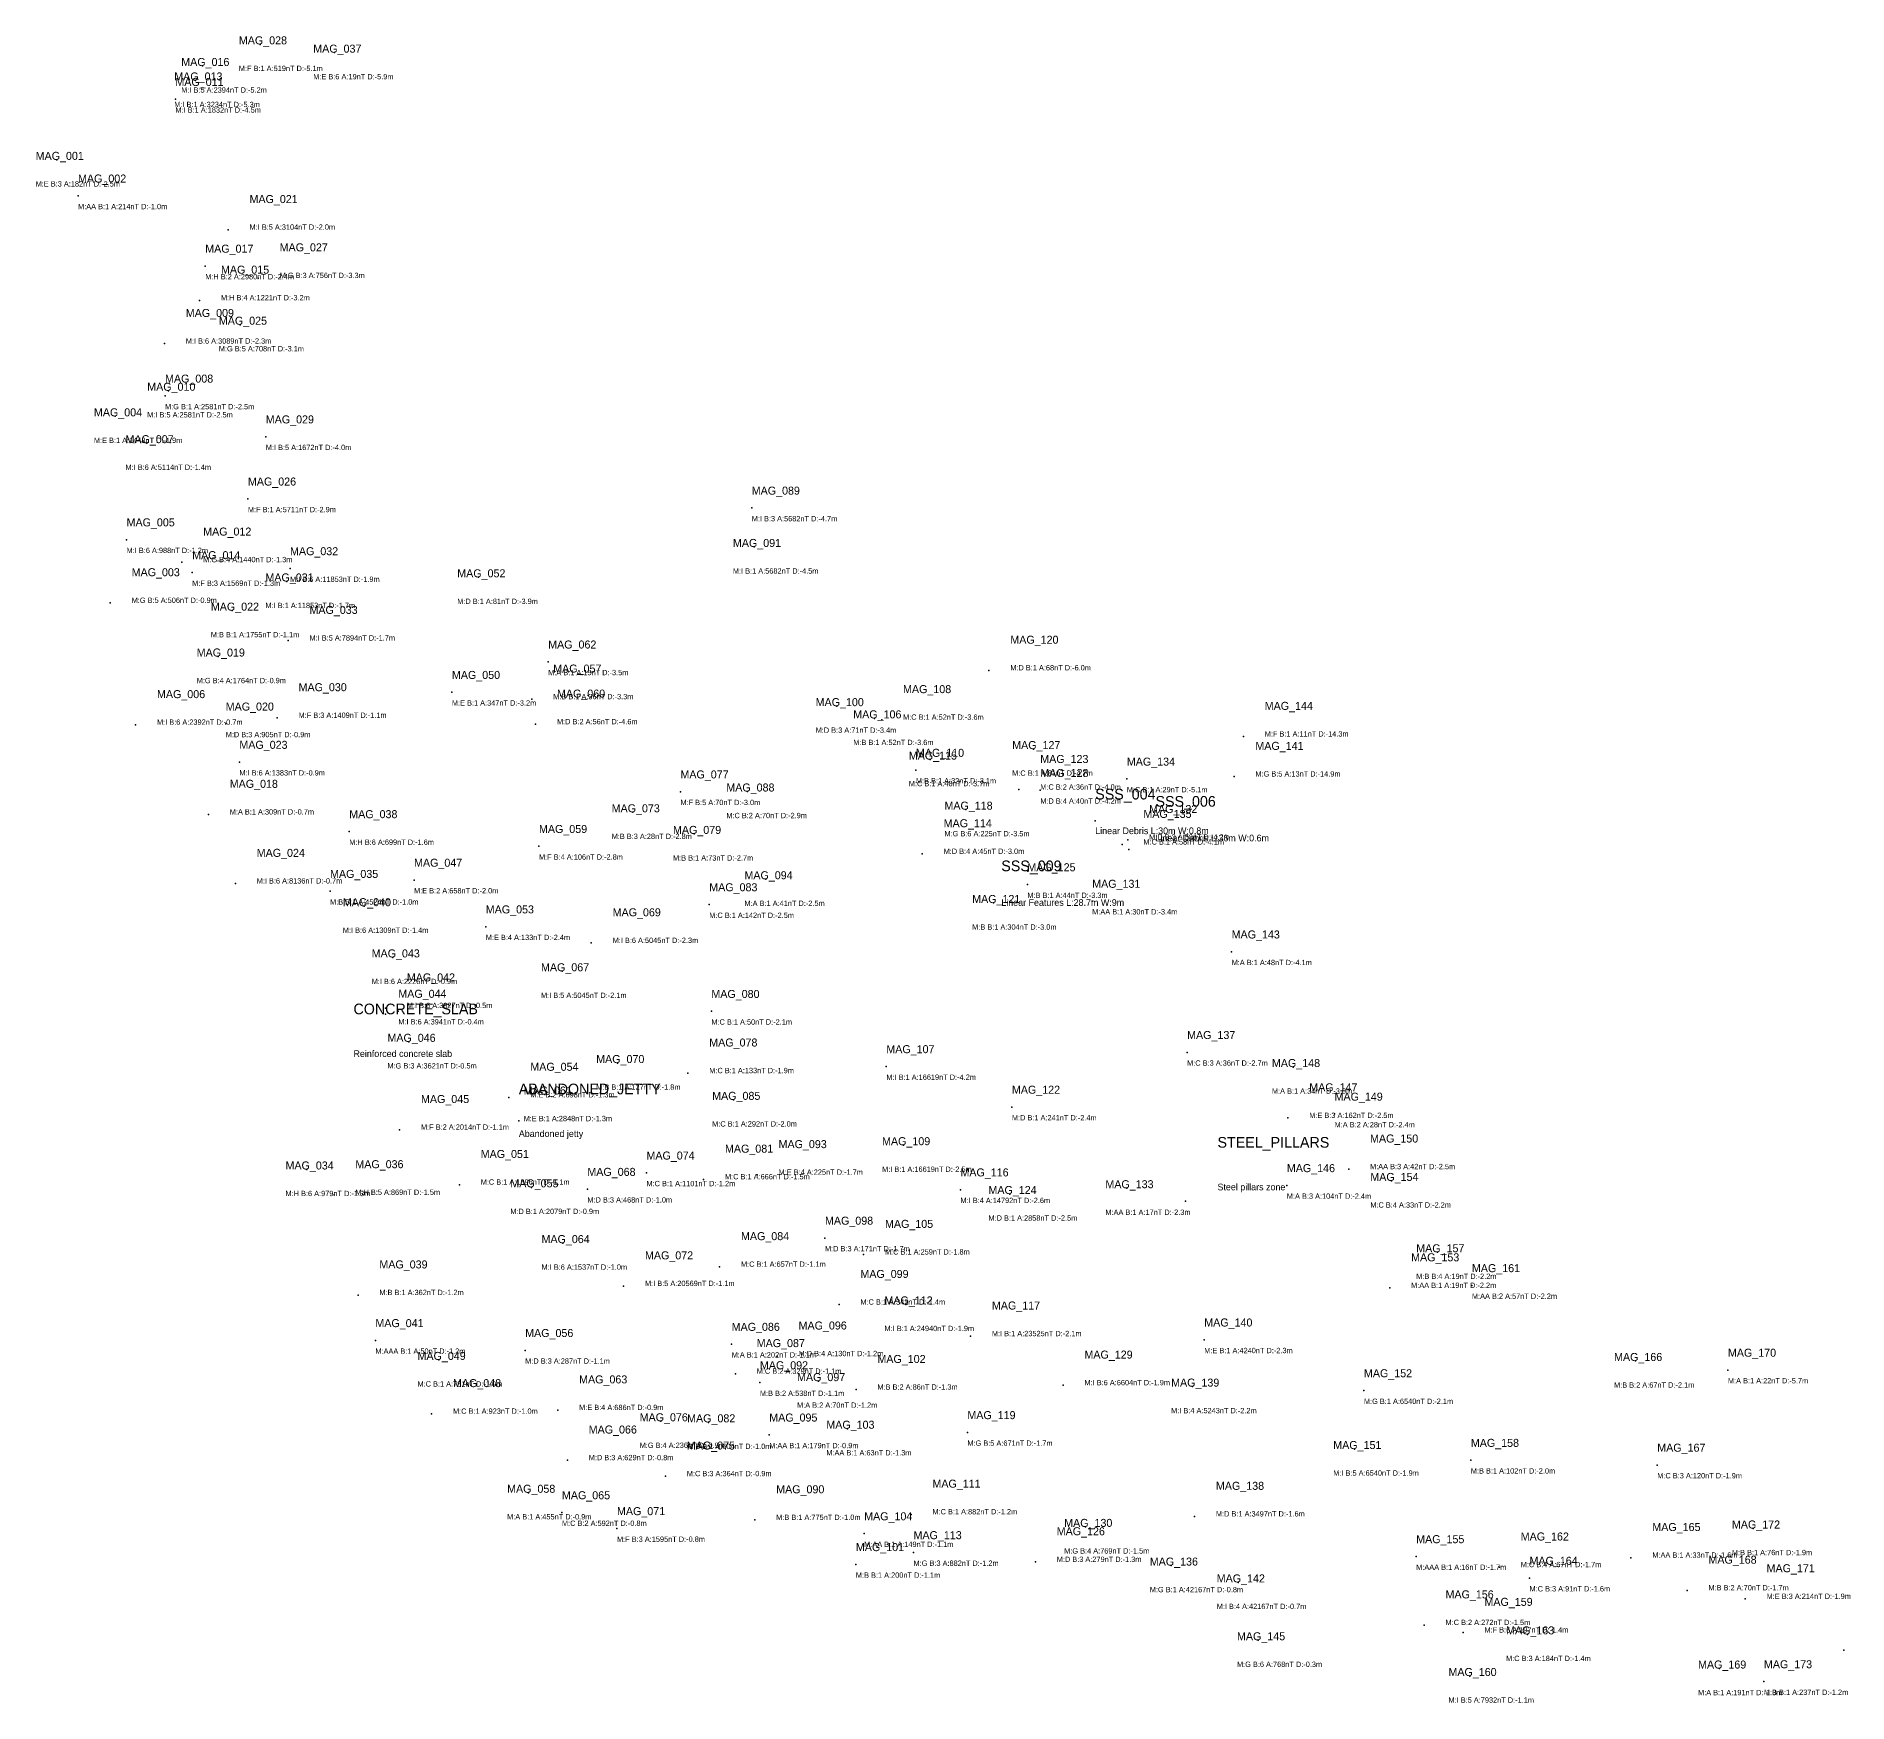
# Model space of a CAD drawing. Extents: x 536269 to 537717, y 710316 to 710987.
# Drawn here: x 536269 to 536948, y 710362 to 710987 of the extents above; entities that cross this region are included whole.
import ezdxf

# ---------------------------------------------------------------- set-up
doc = ezdxf.new("R2010")
doc.units = 0
for name, color, linetype in [('DEBRIS', 30, 'CONTINUOUS'), ('JETTY_QUAY', 2, 'CONTINUOUS'), ('NAVIGATION_BUOY', 150, 'CONTINUOUS'), ('OUTCROPPING', 140, 'CONTINUOUS'), ('SSS_TARGETS', 160, 'CONTINUOUS'), ('UNDEFINED_CONSTRUCTION', 5, 'CONTINUOUS'), ('UNDEFINED_OBJECTS', 6, 'CONTINUOUS'), ('WRECKS', 1, 'CONTINUOUS')]:
    doc.layers.add(name, color=color, linetype=linetype)

msp = doc.modelspace()

# ---------------------------------------------------------------- linework, layer by layer
at = {"layer": 'DEBRIS'}
for p in [(536380.913, 710980.525), (536276.813, 710940.325), (536284.713, 710926.825), (536302.913, 710797.925), (536323.635, 710789.479), (536327.513, 710785.625), (536434.913, 710783.825), (536296.813, 710774.225), (536342.513, 710771.325), (536461.013, 710752.125), (536626.313, 710748.925), (536424.913, 710740.725), (536454.897, 710738.11), (536569.313, 710735.525), (536340.083, 710728.867), (536359.413, 710731.125), (536456.313, 710728.725), (536583.414, 710730.939), (536586.082, 710730.401), (536306.313, 710728.525), (536721.713, 710724.125), (536604.245, 710715.491), (536643.013, 710719.425), (536345.213, 710714.525), (536598.913, 710711.525), (536718.213, 710709.125), (536510.613, 710703.425), (536535.813, 710703.525), (536637.541, 710704.215), (536645.558, 710703.967), (536678.013, 710708.225), (536333.6, 710694.9), (536492.813, 710695.725), (536617.613, 710696.725), (536457.563, 710682.975), (536515.813, 710687.625), (536676.213, 710683.625), (536678.362, 710685.452), (536601.313, 710680.125), (536542.613, 710670.625), (536640.713, 710668.625), (536379.213, 710666.125), (536521.413, 710661.125), (536628.013, 710661.725), (536665.013, 710662.425), (536437.613, 710652.825), (536717.313, 710643.425), (536522.213, 710621.125), (536487.013, 710601.725), (536700.613, 710605.725), (536740.413, 710600.225), (536513.413, 710597.925), (536530.513, 710587.925), (536634.913, 710585.225), (536738.413, 710581.125), (536755.913, 710582.625), (536405.313, 710576.725), (536370.513, 710561.825), (536497.863, 710560.542), (536539.413, 710559.825), (536761.213, 710561.925), (536380.7, 710552.3), (536427.713, 710556.125), (536519.313, 710558.125), (536634.113, 710552.625), (536677.963, 710554.792), (536738.013, 710555.825), (536777.313, 710557.525), (536564.813, 710536.125), (536525.313, 710525.325), (536579.313, 710529.925), (536794.529, 710530.777), (536807.413, 710518.325), (536389.713, 710514.725), (536776.612, 710517.397), (536570.096, 710511.158), (536396.213, 710497.725), (536452.38, 710494.008), (536529.813, 710496.325), (536546.913, 710491.825), (536420.013, 710490.425), (536531.213, 710485.225), (536868.713, 710490.025), (536903.413, 710486.625), (536540.413, 710481.925), (536562.338, 710482.475), (536576.473, 710479.282), (536464.613, 710471.625), (536417.313, 710470.225), (536503.313, 710467.425), (536521.113, 710467.025), (536573.313, 710464.625), (536543.913, 710462.325), (536468.213, 710452.825), (536807.013, 710452.825), (536876.913, 710451.025), (536505.013, 710446.825), (536453.613, 710440.625), (536466.172, 710433.19), (536538.513, 710430.425), (536579.502, 710425.304), (536912.913, 710427.225), (536786.513, 710416.725), (536867.063, 710416.274), (536576.401, 710413.747), (536817.713, 710412.725), (536829.013, 710408.625), (536888.113, 710404.025), (536909.913, 710400.825), (536789.513, 710391.025), (536804.113, 710388.225), (536828.213, 710387.525), (536946.913, 710381.625), (536806.613, 710371.925), (536900.213, 710374.725), (536916.913, 710369.825)]:
    msp.add_point(p, dxfattribs=at)
at = {"layer": 'JETTY_QUAY'}
msp.add_point((536486.813, 710427.225), dxfattribs=at)
at = {"layer": 'NAVIGATION_BUOY'}
msp.add_point((536353.013, 710983.625), dxfattribs=at)
at = {"layer": 'OUTCROPPING'}
for p in [(536400, 710620), (536450, 710580), (536700, 710550)]:
    msp.add_point(p, dxfattribs=at)
at = {"layer": 'SSS_TARGETS'}
for p in [(536666.16, 710692.54), (536678.76, 710681.83), (536640.93, 710673.65)]:
    msp.add_point(p, dxfattribs=at)
at = {"layer": 'UNDEFINED_CONSTRUCTION'}
for p in [(536341.013, 710914.125), (536332.413, 710900.525), (536352.313, 710896.025), (536330.313, 710887.658), (536345.513, 710878.525), (536317.113, 710871.425), (536317.334, 710851.816), (536318.656, 710853.758), (536298.663, 710844.175), (536310.5, 710834.1), (536386.413, 710688.525), (536343.713, 710669.025), (536410.713, 710670.325), (536392.013, 710660.525), (536402.813, 710641.325), (536477.187, 710646.734), (536466.313, 710636.125), (536400.013, 710622.325), (536404.81, 710621.19), (536408.738, 710609.683), (536446.313, 710588.825), (536459.813, 710589.925), (536454.813, 710555.125), (536475.713, 710554.425), (536466.513, 710534.225), (536489.313, 710518.125), (536707.042, 710497.955), (536654.113, 710480.925), (536702.613, 710480.425), (536766.913, 710478.925), (536618.213, 710463.225), (536763.413, 710457.025), (536597.113, 710432.525), (536703.413, 710431.725), (536598.013, 710418.225), (536694.613, 710413.325), (536719.713, 710407.025), (536727.313, 710385.325)]:
    msp.add_point(p, dxfattribs=at)
at = {"layer": 'UNDEFINED_OBJECTS'}
for p in [(536331.413, 710975.525), (536328.8, 710970.1), (536321.213, 710963.025), (536537.345, 710809.816), (536538.284, 710795.205), (536662.513, 710427.825), (536643.713, 710414.692)]:
    msp.add_point(p, dxfattribs=at)
at = {"layer": 'WRECKS'}
for p in [(536355.113, 710836.525), (536348.413, 710813.225), (536364.2, 710787.1), (536362.983, 710782.276), (536363.5, 710760.1), (536337.213, 710754.125), (536587.813, 710600.425), (536594.213, 710570.925), (536615.613, 710554.225), (536595.113, 710511.225), (536619.413, 710499.325)]:
    msp.add_point(p, dxfattribs=at)

# ---------------------------------------------------------------- texts
at = {"layer": 'DEBRIS'}
for s, height, p in [('MAG_037', 3, (536372.913, 710980.525)), ('M:E B:6 A:19nT D:-5.9m', 2, (536372.913, 710970.525)), ('MAG_001', 3, (536268.813, 710940.325)), ('MAG_002', 3, (536284.713, 710931.825)), ('M:E B:3 A:182nT D:-2.5m', 2, (536268.813, 710930.325)), ('M:AA B:1 A:214nT D:-1.0m', 2, (536284.713, 710921.825)), ('MAG_005', 3, (536302.913, 710802.925)), ('MAG_012', 3, (536331.635, 710799.479)), ('M:I B:6 A:988nT D:-1.2m', 2, (536302.913, 710792.925)), ('MAG_014', 3, (536327.513, 710790.625)), ('M:G B:4 A:1440nT D:-1.3m', 2, (536331.635, 710789.479)), ('MAG_003', 3, (536304.813, 710784.225)), ('MAG_052', 3, (536426.913, 710783.825)), ('M:G B:5 A:506nT D:-0.9m', 2, (536304.813, 710774.225)), ('M:F B:3 A:1569nT D:-1.3m', 2, (536327.513, 710780.625)), ('MAG_022', 3, (536334.513, 710771.325)), ('M:D B:1 A:81nT D:-3.9m', 2, (536426.913, 710773.825)), ('M:B B:1 A:1755nT D:-1.1m', 2, (536334.513, 710761.325)), ('MAG_062', 3, (536461.013, 710757.125)), ('MAG_120', 3, (536634.313, 710758.925)), ('M:A B:1 A:15nT D:-3.5m', 2, (536461.013, 710747.125)), ('MAG_057', 3, (536462.897, 710748.11)), ('M:D B:1 A:68nT D:-6.0m', 2, (536634.313, 710748.925)), ('MAG_030', 3, (536367.413, 710741.125)), ('MAG_050', 3, (536424.913, 710745.725)), ('MAG_108', 3, (536594.082, 710740.401)), ('MAG_006', 3, (536314.313, 710738.525)), ('MAG_020', 3, (536340.083, 710733.867)), ('M:E B:1 A:347nT D:-3.2m', 2, (536424.913, 710735.725)), ('M:B B:1 A:36nT D:-3.3m', 2, (536462.897, 710738.11)), ('MAG_060', 3, (536464.313, 710738.725)), ('MAG_100', 3, (536561.313, 710735.525)), ('MAG_144', 3, (536729.713, 710734.125)), ('M:I B:6 A:2392nT D:-0.7m', 2, (536314.313, 710728.525)), ('M:F B:3 A:1409nT D:-1.1m', 2, (536367.413, 710731.125)), ('M:D B:2 A:56nT D:-4.6m', 2, (536464.313, 710728.725)), ('MAG_106', 3, (536575.414, 710730.939)), ('M:C B:1 A:52nT D:-3.6m', 2, (536594.082, 710730.401)), ('M:D B:3 A:905nT D:-0.9m', 2, (536340.083, 710723.867)), ('MAG_023', 3, (536345.213, 710719.525)), ('M:D B:3 A:71nT D:-3.4m', 2, (536561.313, 710725.525)), ('M:B B:1 A:52nT D:-3.6m', 2, (536575.414, 710720.939)), ('MAG_127', 3, (536635.013, 710719.425)), ('MAG_141', 3, (536726.213, 710719.125)), ('M:F B:1 A:11nT D:-14.3m', 2, (536729.713, 710724.125)), ('MAG_115', 3, (536596.245, 710715.491)), ('MAG_110', 3, (536598.913, 710716.525)), ('MAG_123', 3, (536645.541, 710714.215)), ('MAG_134', 3, (536678.013, 710713.225)), ('M:I B:6 A:1383nT D:-0.9m', 2, (536345.213, 710709.525)), ('MAG_077', 3, (536510.613, 710708.425)), ('M:B B:1 A:32nT D:-3.1m', 2, (536598.913, 710706.525)), ('M:C B:1 A:81nT D:-4.7m', 2, (536635.013, 710709.425)), ('MAG_128', 3, (536645.558, 710708.967)), ('M:G B:5 A:13nT D:-14.9m', 2, (536726.213, 710709.125)), ('MAG_018', 3, (536341.6, 710704.9)), ('MAG_088', 3, (536527.813, 710703.525)), ('M:C B:1 A:48nT D:-3.7m', 2, (536596.245, 710705.491)), ('M:C B:2 A:36nT D:-4.0m', 2, (536645.541, 710704.215)), ('M:C B:1 A:29nT D:-5.1m', 2, (536678.013, 710703.225)), ('M:A B:1 A:309nT D:-0.7m', 2, (536341.6, 710694.9)), ('MAG_073', 3, (536484.813, 710695.725)), ('M:F B:5 A:70nT D:-3.0m', 2, (536510.613, 710698.425)), ('M:C B:2 A:70nT D:-2.9m', 2, (536527.813, 710693.525)), ('MAG_118', 3, (536609.613, 710696.725)), ('M:D B:4 A:40nT D:-4.2m', 2, (536645.558, 710698.967)), ('MAG_135', 3, (536684.213, 710693.625)), ('MAG_132', 3, (536686.362, 710695.452)), ('MAG_059', 3, (536457.563, 710687.975)), ('MAG_079', 3, (536507.813, 710687.625)), ('MAG_114', 3, (536609.313, 710690.125)), ('M:G B:6 A:225nT D:-3.5m', 2, (536609.613, 710686.725)), ('M:B B:3 A:28nT D:-2.8m', 2, (536484.813, 710685.725)), ('M:D B:4 A:45nT D:-3.0m', 2, (536609.313, 710680.125)), ('M:C B:1 A:58nT D:-4.1m', 2, (536684.213, 710683.625)), ('M:D B:3 A:58nT D:-4.2m', 2, (536686.362, 710685.452)), ('M:F B:4 A:106nT D:-2.8m', 2, (536457.563, 710677.975)), ('M:B B:1 A:73nT D:-2.7m', 2, (536507.813, 710677.625)), ('MAG_125', 3, (536640.713, 710673.625)), ('MAG_035', 3, (536379.213, 710671.125)), ('MAG_083', 3, (536521.413, 710666.125)), ('MAG_094', 3, (536534.613, 710670.625)), ('MAG_131', 3, (536665.013, 710667.425)), ('M:B B:1 A:4524nT D:-1.0m', 2, (536379.213, 710661.125)), ('MAG_053', 3, (536437.613, 710657.825)), ('M:A B:1 A:41nT D:-2.5m', 2, (536534.613, 710660.625)), ('MAG_121', 3, (536620.013, 710661.725)), ('M:B B:1 A:44nT D:-3.3m', 2, (536640.713, 710663.625)), ('M:C B:1 A:142nT D:-2.5m', 2, (536521.413, 710656.125)), ('M:AA B:1 A:30nT D:-3.4m', 2, (536665.013, 710657.425)), ('M:E B:4 A:133nT D:-2.4m', 2, (536437.613, 710647.825)), ('M:B B:1 A:304nT D:-3.0m', 2, (536620.013, 710651.725)), ('MAG_143', 3, (536717.313, 710648.425)), ('M:A B:1 A:48nT D:-4.1m', 2, (536717.313, 710638.425)), ('MAG_080', 3, (536522.213, 710626.125)), ('M:C B:1 A:50nT D:-2.1m', 2, (536522.213, 710616.125)), ('MAG_137', 3, (536700.613, 710610.725)), ('MAG_078', 3, (536521.413, 710607.925)), ('MAG_070', 3, (536479.013, 710601.725)), ('M:C B:1 A:133nT D:-1.9m', 2, (536521.413, 710597.925)), ('M:C B:3 A:36nT D:-2.7m', 2, (536700.613, 710600.725)), ('MAG_148', 3, (536732.413, 710600.225)), ('M:B B:1 A:127nT D:-1.8m', 2, (536479.013, 710591.725)), ('MAG_122', 3, (536634.913, 710590.225)), ('MAG_147', 3, (536746.413, 710591.125)), ('MAG_045', 3, (536413.313, 710586.725)), ('MAG_085', 3, (536522.513, 710587.925)), ('M:A B:1 A:34nT D:-3.0m', 2, (536732.413, 710590.225)), ('MAG_149', 3, (536755.913, 710587.625)), ('M:C B:1 A:292nT D:-2.0m', 2, (536522.513, 710577.925)), ('M:D B:1 A:241nT D:-2.4m', 2, (536634.913, 710580.225)), ('M:E B:3 A:162nT D:-2.5m', 2, (536746.413, 710581.125)), ('M:A B:2 A:28nT D:-2.4m', 2, (536755.913, 710577.625)), ('M:F B:2 A:2014nT D:-1.1m', 2, (536413.313, 710576.725)), ('MAG_093', 3, (536547.413, 710569.825)), ('MAG_150', 3, (536769.213, 710571.925)), ('MAG_051', 3, (536435.713, 710566.125)), ('MAG_074', 3, (536497.863, 710565.542)), ('MAG_081', 3, (536527.313, 710568.125)), ('MAG_034', 3, (536362.513, 710561.825)), ('MAG_036', 3, (536388.7, 710562.3)), ('M:C B:1 A:666nT D:-1.5m', 2, (536527.313, 710558.125)), ('M:E B:4 A:225nT D:-1.7m', 2, (536547.413, 710559.825)), ('MAG_146', 3, (536738.013, 710560.825)), ('M:AA B:3 A:42nT D:-2.5m', 2, (536769.213, 710561.925)), ('MAG_154', 3, (536769.313, 710557.525)), ('M:H B:6 A:979nT D:-1.3m', 2, (536362.513, 710551.825)), ('M:H B:5 A:869nT D:-1.5m', 2, (536388.7, 710552.3)), ('M:C B:1 A:1896nT D:-1.1m', 2, (536435.713, 710556.125)), ('M:C B:1 A:1101nT D:-1.2m', 2, (536497.863, 710555.542)), ('MAG_124', 3, (536626.113, 710552.625)), ('MAG_133', 3, (536669.963, 710554.792)), ('M:A B:3 A:104nT D:-2.4m', 2, (536738.013, 710550.825)), ('M:AA B:1 A:17nT D:-2.3m', 2, (536669.963, 710544.792)), ('M:C B:4 A:33nT D:-2.2m', 2, (536769.313, 710547.525)), ('MAG_098', 3, (536564.813, 710541.125)), ('MAG_105', 3, (536587.313, 710539.925)), ('M:D B:1 A:2858nT D:-2.5m', 2, (536626.113, 710542.625)), ('MAG_084', 3, (536533.313, 710535.325)), ('M:D B:3 A:171nT D:-1.7m', 2, (536564.813, 710531.125)), ('M:C B:1 A:259nT D:-1.8m', 2, (536587.313, 710529.925)), ('MAG_157', 3, (536786.529, 710530.777)), ('MAG_039', 3, (536397.713, 710524.725)), ('M:C B:1 A:657nT D:-1.1m', 2, (536533.313, 710525.325)), ('MAG_153', 3, (536784.612, 710527.397)), ('MAG_161', 3, (536807.413, 710523.325)), ('MAG_099', 3, (536578.096, 710521.158)), ('M:AA B:1 A:19nT D:-2.2m', 2, (536784.612, 710517.397)), ('M:B B:4 A:19nT D:-2.2m', 2, (536786.529, 710520.777)), ('M:B B:1 A:362nT D:-1.2m', 2, (536397.713, 710514.725)), ('M:C B:1 A:342nT D:-1.4m', 2, (536578.096, 710511.158)), ('M:AA B:2 A:57nT D:-2.2m', 2, (536807.413, 710513.325)), ('MAG_041', 3, (536396.213, 710502.725)), ('MAG_096', 3, (536554.913, 710501.825)), ('MAG_056', 3, (536452.38, 710499.008)), ('MAG_086', 3, (536529.813, 710501.325)), ('MAG_087', 3, (536539.213, 710495.225)), ('M:AAA B:1 A:50nT D:-1.2m', 2, (536396.213, 710492.725)), ('MAG_049', 3, (536412.013, 710490.425)), ('M:D B:3 A:287nT D:-1.1m', 2, (536452.38, 710489.008)), ('M:A B:1 A:202nT D:-1.1m', 2, (536529.813, 710491.325)), ('M:D B:4 A:130nT D:-1.2m', 2, (536554.913, 710491.825)), ('MAG_102', 3, (536584.473, 710489.282)), ('MAG_166', 3, (536860.713, 710490.025)), ('MAG_170', 3, (536903.413, 710491.625)), ('MAG_063', 3, (536472.613, 710481.625)), ('M:C B:2 A:329nT D:-1.1m', 2, (536539.213, 710485.225)), ('MAG_092', 3, (536540.413, 710486.925)), ('MAG_097', 3, (536554.338, 710482.475)), ('M:C B:1 A:781nT D:-1.0m', 2, (536412.013, 710480.425)), ('MAG_048', 3, (536425.313, 710480.225)), ('M:B B:2 A:538nT D:-1.1m', 2, (536540.413, 710476.925)), ('M:B B:2 A:86nT D:-1.3m', 2, (536584.473, 710479.282)), ('M:B B:2 A:67nT D:-2.1m', 2, (536860.713, 710480.025)), ('M:A B:1 A:22nT D:-5.7m', 2, (536903.413, 710481.625)), ('M:C B:1 A:923nT D:-1.0m', 2, (536425.313, 710470.225)), ('M:E B:4 A:686nT D:-0.9m', 2, (536472.613, 710471.625)), ('M:A B:2 A:70nT D:-1.2m', 2, (536554.338, 710472.475)), ('MAG_066', 3, (536476.213, 710462.825)), ('MAG_076', 3, (536495.313, 710467.425)), ('MAG_082', 3, (536513.113, 710467.025)), ('MAG_095', 3, (536543.913, 710467.325)), ('MAG_103', 3, (536565.313, 710464.625)), ('M:G B:4 A:236nT D:-0.9m', 2, (536495.313, 710457.425)), ('M:B B:1 A:604nT D:-1.0m', 2, (536513.113, 710457.025)), ('MAG_075', 3, (536513.013, 710456.825)), ('M:AA B:1 A:179nT D:-0.9m', 2, (536543.913, 710457.325)), ('MAG_158', 3, (536807.013, 710457.825)), ('MAG_167', 3, (536876.913, 710456.025)), ('M:D B:3 A:629nT D:-0.8m', 2, (536476.213, 710452.825)), ('M:AA B:1 A:63nT D:-1.3m', 2, (536565.313, 710454.625)), ('MAG_058', 3, (536445.613, 710440.625)), ('M:C B:3 A:364nT D:-0.9m', 2, (536513.013, 710446.825)), ('MAG_090', 3, (536546.513, 710440.425)), ('M:B B:1 A:102nT D:-2.0m', 2, (536807.013, 710447.825)), ('M:C B:3 A:120nT D:-1.9m', 2, (536876.913, 710446.025)), ('MAG_065', 3, (536466.172, 710438.19)), ('M:A B:1 A:455nT D:-0.9m', 2, (536445.613, 710430.625)), ('M:C B:2 A:592nT D:-0.8m', 2, (536466.172, 710428.19)), ('M:B B:1 A:775nT D:-1.0m', 2, (536546.513, 710430.425)), ('MAG_104', 3, (536579.502, 710430.304)), ('MAG_172', 3, (536904.913, 710427.225)), ('MAG_155', 3, (536786.513, 710421.725)), ('MAG_162', 3, (536825.713, 710422.725)), ('MAG_165', 3, (536875.063, 710426.274)), ('MAG_101', 3, (536576.401, 710418.747)), ('M:AA B:1 A:149nT D:-1.1m', 2, (536579.502, 710420.304)), ('MAG_164', 3, (536829.013, 710413.625)), ('M:AA B:1 A:33nT D:-1.6m', 2, (536875.063, 710416.274)), ('MAG_168', 3, (536896.113, 710414.025)), ('M:B B:1 A:76nT D:-1.9m', 2, (536904.913, 710417.225)), ('M:B B:1 A:200nT D:-1.1m', 2, (536576.401, 710408.747)), ('M:AAA B:1 A:16nT D:-1.7m', 2, (536786.513, 710411.725)), ('M:C B:4 A:67nT D:-1.7m', 2, (536825.713, 710412.725)), ('MAG_171', 3, (536917.913, 710410.825)), ('MAG_156', 3, (536797.513, 710401.025)), ('M:C B:3 A:91nT D:-1.6m', 2, (536829.013, 710403.625)), ('M:B B:2 A:70nT D:-1.7m', 2, (536896.113, 710404.025)), ('M:E B:3 A:214nT D:-1.9m', 2, (536917.913, 710400.825)), ('MAG_159', 3, (536812.113, 710398.225)), ('M:C B:2 A:272nT D:-1.5m', 2, (536797.513, 710391.025)), ('M:F B:6 A:197nT D:-1.4m', 2, (536812.113, 710388.225)), ('MAG_163', 3, (536820.213, 710387.525)), ('M:C B:3 A:184nT D:-1.4m', 2, (536820.213, 710377.525)), ('MAG_169', 3, (536892.213, 710374.725)), ('MAG_173', 3, (536916.913, 710374.825)), ('MAG_160', 3, (536798.613, 710371.925)), ('M:I B:5 A:7932nT D:-1.1m', 2, (536798.613, 710361.925)), ('M:A B:1 A:191nT D:-1.3m', 2, (536892.213, 710364.725)), ('M:B B:1 A:237nT D:-1.2m', 2, (536916.913, 710364.825))]:
    msp.add_text(s, height=height, dxfattribs=at).set_placement(p)
at = {"layer": 'JETTY_QUAY'}
for s, height, p in [('MAG_071', 3, (536486.813, 710432.225)), ('M:F B:3 A:1595nT D:-0.8m', 2, (536486.813, 710422.225))]:
    msp.add_text(s, height=height, dxfattribs=at).set_placement(p)
at = {"layer": 'NAVIGATION_BUOY'}
for s, height, p in [('MAG_028', 3, (536345.013, 710983.625)), ('M:F B:1 A:519nT D:-5.1m', 2, (536345.013, 710973.625))]:
    msp.add_text(s, height=height, dxfattribs=at).set_placement(p)
at = {"layer": 'OUTCROPPING'}
for s, height, p in [('CONCRETE_SLAB', 4, (536388, 710620)), ('Reinforced concrete slab', 2.5, (536388, 710604)), ('ABANDONED_JETTY', 4, (536450, 710590)), ('Abandoned jetty', 2.5, (536450, 710574)), ('STEEL_PILLARS', 4, (536712, 710570)), ('Steel pillars zone', 2.5, (536712, 710554))]:
    msp.add_text(s, height=height, dxfattribs=at).set_placement(p)
at = {"layer": 'SSS_TARGETS'}
for s, height, p in [('SSS_004', 4, (536666.16, 710700.54)), ('SSS_006', 4, (536688.76, 710697.83)), ('Linear Debris L:30m W:0.8m', 2.5, (536666.16, 710687.54)), ('Linear Debris L:36m W:0.6m', 2.5, (536688.76, 710684.83)), ('SSS_009', 4, (536630.93, 710673.65)), ('Linear Features L:28.7m W:9m', 2.5, (536630.93, 710660.65))]:
    msp.add_text(s, height=height, dxfattribs=at).set_placement(p)
at = {"layer": 'UNDEFINED_CONSTRUCTION'}
for s, height, p in [('MAG_021', 3, (536349.013, 710924.125)), ('M:I B:5 A:3104nT D:-2.0m', 2, (536349.013, 710914.125)), ('MAG_017', 3, (536332.413, 710905.525)), ('MAG_027', 3, (536360.313, 710906.025)), ('MAG_015', 3, (536338.313, 710897.658)), ('M:H B:2 A:2980nT D:-2.4m', 2, (536332.413, 710895.525)), ('M:G B:3 A:756nT D:-3.3m', 2, (536360.313, 710896.025)), ('M:H B:4 A:1221nT D:-3.2m', 2, (536338.313, 710887.658)), ('MAG_009', 3, (536325.113, 710881.425)), ('MAG_025', 3, (536337.513, 710878.525)), ('M:I B:6 A:3089nT D:-2.3m', 2, (536325.113, 710871.425)), ('M:G B:5 A:708nT D:-3.1m', 2, (536337.513, 710868.525)), ('MAG_008', 3, (536317.334, 710856.816)), ('MAG_010', 3, (536310.656, 710853.758)), ('MAG_004', 3, (536290.663, 710844.175)), ('M:I B:5 A:2581nT D:-2.5m', 2, (536310.656, 710843.758)), ('M:G B:1 A:2581nT D:-2.5m', 2, (536317.334, 710846.816)), ('M:E B:1 A:1448nT D:-1.9m', 2, (536290.663, 710834.175)), ('MAG_007', 3, (536302.5, 710834.1)), ('M:I B:6 A:5114nT D:-1.4m', 2, (536302.5, 710824.1)), ('MAG_038', 3, (536386.413, 710693.525)), ('MAG_024', 3, (536351.713, 710679.025)), ('M:H B:6 A:699nT D:-1.6m', 2, (536386.413, 710683.525)), ('MAG_047', 3, (536410.713, 710675.325)), ('M:I B:6 A:8136nT D:-0.7m', 2, (536351.713, 710669.025)), ('MAG_040', 3, (536384.013, 710660.525)), ('M:E B:2 A:658nT D:-2.0m', 2, (536410.713, 710665.325)), ('MAG_069', 3, (536485.187, 710656.734)), ('M:I B:6 A:1309nT D:-1.4m', 2, (536384.013, 710650.525)), ('M:I B:6 A:5045nT D:-2.3m', 2, (536485.187, 710646.734)), ('MAG_043', 3, (536394.813, 710641.325)), ('MAG_042', 3, (536408.013, 710632.325)), ('MAG_067', 3, (536458.313, 710636.125)), ('M:I B:6 A:2226nT D:-0.9m', 2, (536394.813, 710631.325)), ('MAG_044', 3, (536404.81, 710626.19)), ('M:I B:5 A:5045nT D:-2.1m', 2, (536458.313, 710626.125)), ('M:I B:6 A:3827nT D:-0.5m', 2, (536408.013, 710622.325)), ('M:I B:6 A:3941nT D:-0.4m', 2, (536404.81, 710616.19)), ('MAG_046', 3, (536400.738, 710609.683)), ('M:G B:3 A:3621nT D:-0.5m', 2, (536400.738, 710599.683)), ('MAG_054', 3, (536454.313, 710598.825)), ('MAG_061', 3, (536451.813, 710589.925)), ('M:E B:2 A:698nT D:-1.3m', 2, (536454.313, 710588.825)), ('M:E B:1 A:2848nT D:-1.3m', 2, (536451.813, 710579.925)), ('MAG_068', 3, (536475.713, 710559.425)), ('MAG_055', 3, (536446.813, 710555.125)), ('M:D B:1 A:2079nT D:-0.9m', 2, (536446.813, 710545.125)), ('M:D B:3 A:468nT D:-1.0m', 2, (536475.713, 710549.425)), ('MAG_064', 3, (536458.513, 710534.225)), ('M:I B:6 A:1537nT D:-1.0m', 2, (536458.513, 710524.225)), ('MAG_072', 3, (536497.313, 710528.125)), ('M:I B:5 A:20569nT D:-1.1m', 2, (536497.313, 710518.125)), ('MAG_140', 3, (536707.042, 710502.955)), ('MAG_129', 3, (536662.113, 710490.925)), ('M:E B:1 A:4240nT D:-2.3m', 2, (536707.042, 710492.955)), ('MAG_152', 3, (536766.913, 710483.925)), ('M:I B:6 A:6604nT D:-1.9m', 2, (536662.113, 710480.925)), ('MAG_139', 3, (536694.613, 710480.425)), ('MAG_119', 3, (536618.213, 710468.225)), ('M:I B:4 A:5243nT D:-2.2m', 2, (536694.613, 710470.425)), ('M:G B:1 A:6540nT D:-2.1m', 2, (536766.913, 710473.925)), ('M:G B:5 A:671nT D:-1.7m', 2, (536618.213, 710458.225)), ('MAG_151', 3, (536755.413, 710457.025)), ('MAG_111', 3, (536605.113, 710442.525)), ('MAG_138', 3, (536711.413, 710441.725)), ('M:I B:5 A:6540nT D:-1.9m', 2, (536755.413, 710447.025)), ('M:C B:1 A:882nT D:-1.2m', 2, (536605.113, 710432.525)), ('M:D B:1 A:3497nT D:-1.6m', 2, (536711.413, 710431.725)), ('MAG_113', 3, (536598.013, 710423.225)), ('MAG_136', 3, (536686.613, 710413.325)), ('M:G B:3 A:882nT D:-1.2m', 2, (536598.013, 710413.225)), ('MAG_142', 3, (536711.713, 710407.025)), ('M:G B:1 A:42167nT D:-0.8m', 2, (536686.613, 710403.325)), ('M:I B:4 A:42167nT D:-0.7m', 2, (536711.713, 710397.025)), ('MAG_145', 3, (536719.313, 710385.325)), ('M:G B:6 A:768nT D:-0.3m', 2, (536719.313, 710375.325))]:
    msp.add_text(s, height=height, dxfattribs=at).set_placement(p)
at = {"layer": 'UNDEFINED_OBJECTS'}
for s, height, p in [('MAG_016', 3, (536323.413, 710975.525)), ('MAG_013', 3, (536320.8, 710970.1)), ('MAG_011', 3, (536321.213, 710968.025)), ('M:I B:5 A:2394nT D:-5.2m', 2, (536323.413, 710965.525)), ('M:I B:1 A:3234nT D:-5.3m', 2, (536320.8, 710960.1)), ('M:I B:1 A:1832nT D:-4.5m', 2, (536321.213, 710958.025)), ('MAG_089', 3, (536537.345, 710814.816)), ('M:I B:3 A:5682nT D:-4.7m', 2, (536537.345, 710804.816)), ('MAG_091', 3, (536530.284, 710795.205)), ('M:I B:1 A:5682nT D:-4.5m', 2, (536530.284, 710785.205)), ('MAG_130', 3, (536654.513, 710427.825)), ('MAG_126', 3, (536651.713, 710424.692)), ('M:D B:3 A:279nT D:-1.3m', 2, (536651.713, 710414.692)), ('M:G B:4 A:769nT D:-1.5m', 2, (536654.513, 710417.825))]:
    msp.add_text(s, height=height, dxfattribs=at).set_placement(p)
at = {"layer": 'WRECKS'}
for s, height, p in [('MAG_029', 3, (536355.113, 710841.525)), ('M:I B:5 A:1672nT D:-4.0m', 2, (536355.113, 710831.525)), ('MAG_026', 3, (536348.413, 710818.225)), ('M:F B:1 A:5711nT D:-2.9m', 2, (536348.413, 710808.225)), ('MAG_032', 3, (536364.2, 710792.1)), ('MAG_031', 3, (536354.983, 710782.276)), ('M:I B:6 A:11853nT D:-1.9m', 2, (536364.2, 710782.1)), ('M:I B:1 A:11853nT D:-1.7m', 2, (536354.983, 710772.276)), ('MAG_033', 3, (536371.5, 710770.1)), ('MAG_019', 3, (536329.213, 710754.125)), ('M:I B:5 A:7894nT D:-1.7m', 2, (536371.5, 710760.1)), ('M:G B:4 A:1764nT D:-0.9m', 2, (536329.213, 710744.125)), ('MAG_107', 3, (536587.813, 710605.425)), ('M:I B:1 A:16619nT D:-4.2m', 2, (536587.813, 710595.425)), ('MAG_109', 3, (536586.213, 710570.925)), ('M:I B:1 A:16619nT D:-2.5m', 2, (536586.213, 710560.925)), ('MAG_116', 3, (536615.613, 710559.225)), ('M:I B:4 A:14792nT D:-2.6m', 2, (536615.613, 710549.225)), ('MAG_112', 3, (536587.113, 710511.225)), ('MAG_117', 3, (536627.413, 710509.325)), ('M:I B:1 A:24940nT D:-1.9m', 2, (536587.113, 710501.225)), ('M:I B:1 A:23525nT D:-2.1m', 2, (536627.413, 710499.325))]:
    msp.add_text(s, height=height, dxfattribs=at).set_placement(p)

doc.saveas('drawing.dxf')
